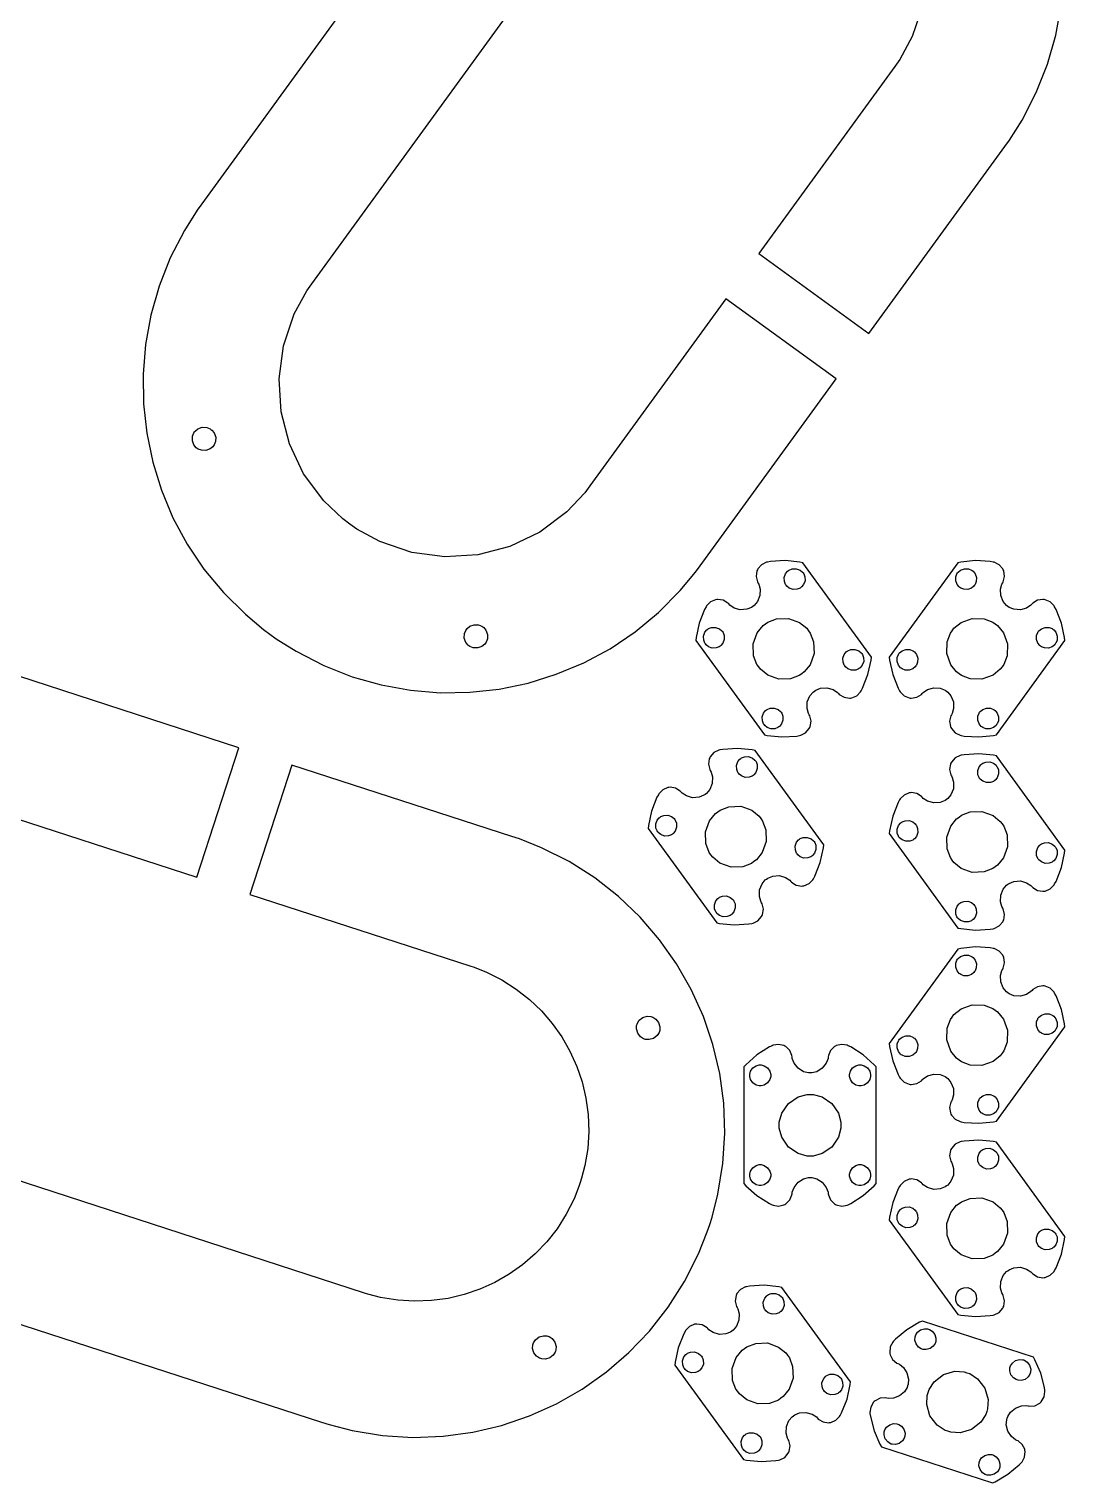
# Model space of a CAD drawing. Extents: x 0 to 47.8, y 0 to 94.9.
# Drawn here: x 38.6 to 47.85, y 0.07 to 13.06 of the extents above; entities that cross this region are included whole.
import ezdxf

# ---------------------------------------------------------------- set-up
doc = ezdxf.new("R2010")
doc.units = 0
doc.layers.get('0').update_dxf_attribs({"linetype": 'CONTINUOUS'})

msp = doc.modelspace()

# ---------------------------------------------------------------- linework, layer by layer
at = {"color": 0}
for points in [[(42.86, 15.2415), (40.1385, 11.4957), (40.0972, 11.4389), (39.9847, 11.2599), (39.8579, 11.0145), (39.7579, 10.7615), (39.6842, 10.5028), (39.6365, 10.2402), (39.6147, 9.97581), (39.6183, 9.71149), (39.6471, 9.44917), (39.7008, 9.19081), (39.779, 8.93826), (39.8815, 8.69358), (40.0079, 8.45856), (40.1581, 8.23525), (40.3314, 8.0255), (40.5278, 7.83132), (40.69, 7.69586), (40.7469, 7.65451), (40.8038, 7.61322), (40.9826, 7.50076), (41.2281, 7.37397), (41.4811, 7.27393), (41.7399, 7.20019), (42.0025, 7.15261), (42.2668, 7.13075), (42.5313, 7.13439), (42.7935, 7.16319), (43.0518, 7.21685), (43.3044, 7.29508), (43.5492, 7.39757), (43.784, 7.52399), (44.0074, 7.67404), (44.2171, 7.84739), (44.4114, 8.04383), (44.5468, 8.20606), (44.5881, 8.26292), (45.8018, 9.93354), (44.8189, 10.6477), (43.6051, 8.97706), (43.5597, 8.9145), (43.3981, 8.74511), (43.1564, 8.56461), (42.8886, 8.43685), (42.6035, 8.36322), (42.3094, 8.34511), (42.0153, 8.3839), (41.7297, 8.4809), (41.5236, 8.59207), (41.4611, 8.63747), (41.3985, 8.68294), (41.229, 8.84457), (41.0486, 9.08632), (40.9208, 9.35406), (40.8472, 9.63921), (40.829, 9.93317), (40.8678, 10.2273), (40.9649, 10.513), (41.076, 10.719), (41.1215, 10.7816), (43.8429, 14.5274)], [(46.5801, 13.2771), (46.4832, 12.9915), (46.3721, 12.7854), (46.3267, 12.7228), (46.3267, 12.7228), (45.1129, 11.0522), (46.0957, 10.3381), (47.3096, 12.0087), (47.3508, 12.0655), (47.4633, 12.2445), (47.5901, 12.4899), (47.6901, 12.7429), (47.7639, 13.0017), (47.8115, 13.2643)], [(38.1296, 6.12213), (40.0935, 5.484), (40.469, 6.63954), (38.505, 7.27767)], [(36.8054, 2.04682), (41.2089, 0.616103), (41.2757, 0.594401), (41.4806, 0.542751), (41.7532, 0.497993), (42.0247, 0.481011), (42.2936, 0.490886), (42.5581, 0.526693), (42.8163, 0.587674), (43.0665, 0.672797), (43.3071, 0.78125), (43.5363, 0.91211), (43.7522, 1.06456), (43.9533, 1.23763), (44.1376, 1.43044), (44.3038, 1.64214), (44.4496, 1.87185), (44.5736, 2.11865), (44.6522, 2.31483), (44.674, 2.38167), (44.6957, 2.44851), (44.7474, 2.65349), (44.7922, 2.92606), (44.8092, 3.19764), (44.7993, 3.46653), (44.7633, 3.73096), (44.7025, 3.98915), (44.6174, 4.23942), (44.5089, 4.47999), (44.3779, 4.70915), (44.2256, 4.92513), (44.0525, 5.12619), (43.8596, 5.3106), (43.6479, 5.47661), (43.4182, 5.6225), (43.1714, 5.74653), (42.9753, 5.82519), (42.9085, 5.8469), (40.9444, 6.48503), (40.569, 5.32949), (42.5331, 4.69135), (42.5703, 4.67925), (42.6799, 4.63536), (42.8175, 4.56614), (42.9457, 4.48469), (43.0639, 4.39204), (43.1715, 4.28911), (43.2682, 4.17686), (43.3532, 4.05632), (43.4264, 3.92839), (43.4868, 3.79411), (43.5344, 3.6544), (43.5683, 3.51031), (43.5883, 3.36274), (43.5939, 3.21263), (43.5844, 3.06104), (43.5594, 2.9089), (43.5306, 2.79449), (43.5185, 2.75717), (43.5064, 2.71989), (43.4625, 2.61035), (43.3932, 2.4726), (43.3118, 2.3444), (43.2192, 2.22624), (43.1161, 2.1186), (43.004, 2.02197), (42.8835, 1.9369), (42.7554, 1.86382), (42.6213, 1.80328), (42.4815, 1.75575), (42.3374, 1.72179), (42.1897, 1.70176), (42.0397, 1.69624), (41.8882, 1.70574), (41.736, 1.73068), (41.6215, 1.75956), (41.5843, 1.77165), (37.1808, 3.20236)]]:
    msp.add_lwpolyline(points, dxfattribs=at)
for points in [[(40.2443, 9.3361), (40.2383, 9.32785), (40.2136, 9.30789), (40.1758, 9.29411), (40.1356, 9.29551), (40.106, 9.30692), (40.0976, 9.31287), (40.0893, 9.3189), (40.0694, 9.34358), (40.0557, 9.3814), (40.0571, 9.42165), (40.0685, 9.45128), (40.0744, 9.45953), (40.0804, 9.46783), (40.1051, 9.48779), (40.1429, 9.50151), (40.1832, 9.50011), (40.2128, 9.48876), (40.2211, 9.48275), (40.2293, 9.47678), (40.2493, 9.4521), (40.2631, 9.41422), (40.2617, 9.37403), (40.2503, 9.3444), (40.2443, 9.3361)], [(44.8439, 7.92324), (44.8371, 7.93072), (44.7949, 7.95611), (44.7464, 7.96414), (44.7364, 7.96289), (44.7264, 7.96169), (44.6813, 7.94217), (44.6465, 7.90728), (44.6417, 7.89839), (44.629, 7.87511), (44.5807, 7.75261), (44.5526, 7.62386), (44.5501, 7.5975), (45.1624, 6.75478), (45.1882, 6.74903), (45.3193, 6.736), (45.4508, 6.74414), (45.4768, 6.74892), (45.4868, 6.75076), (45.5307, 6.773), (45.5632, 6.8099), (45.5675, 6.81901), (45.5717, 6.82818), (45.579, 6.87685), (45.5679, 6.92469), (45.5629, 6.93349), (45.5557, 6.94629), (45.5435, 6.99007), (45.5454, 7.04807), (45.5676, 7.10167), (45.5969, 7.1365), (45.6088, 7.14512), (45.6207, 7.15375), (45.6628, 7.17085), (45.7206, 7.17535), (45.7764, 7.15935), (45.8143, 7.13417), (45.8242, 7.12332), (45.831, 7.11589), (45.8731, 7.09044), (45.9217, 7.08242), (45.9317, 7.08361), (45.9417, 7.08485), (45.9868, 7.10444), (46.0215, 7.13926), (46.0262, 7.14817), (46.0389, 7.17144), (46.0872, 7.294), (46.1154, 7.42269), (46.1179, 7.44906), (45.5057, 8.29172), (45.4797, 8.29753), (45.3488, 8.31054), (45.2172, 8.3024), (45.1913, 8.29758), (45.1813, 8.29579), (45.1374, 8.27354), (45.1049, 8.23665), (45.1006, 8.22749), (45.0962, 8.21838), (45.0889, 8.16976), (45.1001, 8.12185), (45.1051, 8.11301), (45.1124, 8.10026), (45.1246, 8.05647), (45.1225, 7.99854), (45.1004, 7.94493), (45.0712, 7.9101), (45.0593, 7.90142), (45.0474, 7.89279), (45.0053, 7.87576), (44.9474, 7.87125), (44.8917, 7.88726), (44.8537, 7.91243), (44.8439, 7.92324)], [(46.8328, 6.93349), (46.8278, 6.92469), (46.8165, 6.87685), (46.8239, 6.82818), (46.8282, 6.81901), (46.8324, 6.8099), (46.865, 6.773), (46.9089, 6.75076), (46.9189, 6.74892), (46.9449, 6.74414), (47.0764, 6.736), (47.2074, 6.74903), (47.2333, 6.75478), (47.8456, 7.5975), (47.8431, 7.62386), (47.8149, 7.75261), (47.7665, 7.87511), (47.754, 7.89839), (47.7492, 7.90728), (47.7144, 7.94217), (47.6693, 7.96169), (47.6593, 7.96289), (47.6493, 7.96414), (47.6007, 7.95611), (47.5586, 7.93072), (47.5518, 7.92324), (47.5419, 7.91237), (47.504, 7.88726), (47.4482, 7.87125), (47.3904, 7.87576), (47.3482, 7.89279), (47.3364, 7.90142), (47.3244, 7.9101), (47.2953, 7.94493), (47.2731, 7.99854), (47.2711, 8.05647), (47.2832, 8.10026), (47.2906, 8.11301), (47.2956, 8.12185), (47.3067, 8.16976), (47.2993, 8.21838), (47.2951, 8.22749), (47.2908, 8.23665), (47.2582, 8.27354), (47.2144, 8.29579), (47.2044, 8.29758), (47.1785, 8.3024), (47.0469, 8.31054), (46.9158, 8.29753), (46.89, 8.29172), (46.2778, 7.44906), (46.2803, 7.42269), (46.3083, 7.294), (46.3567, 7.17144), (46.3693, 7.14817), (46.3742, 7.13926), (46.4089, 7.10444), (46.454, 7.08485), (46.464, 7.08361), (46.474, 7.08242), (46.5226, 7.09044), (46.5647, 7.11589), (46.5715, 7.12332), (46.5814, 7.13417), (46.6193, 7.15935), (46.675, 7.17535), (46.7329, 7.17085), (46.775, 7.15381), (46.7869, 7.14512), (46.7988, 7.1365), (46.8279, 7.10167), (46.8501, 7.04807), (46.8522, 6.99007), (46.84, 6.94629), (46.8328, 6.93349)], [(45.3567, 8.09033), (45.3514, 8.09771), (45.3413, 8.12418), (45.34, 8.1601), (45.3522, 8.1939), (45.37, 8.21593), (45.3775, 8.22125), (45.3847, 8.22661), (45.4113, 8.23676), (45.4472, 8.23801), (45.481, 8.22575), (45.5031, 8.2079), (45.5085, 8.20053), (45.5138, 8.19319), (45.5239, 8.16672), (45.5251, 8.13081), (45.5129, 8.09706), (45.495, 8.07497), (45.4876, 8.06961), (45.4803, 8.06429), (45.4539, 8.05414), (45.4179, 8.0529), (45.3842, 8.06515), (45.3621, 8.08301), (45.3567, 8.09033)], [(47.0389, 8.09033), (47.0336, 8.08296), (47.0115, 8.06515), (46.9778, 8.0529), (46.9418, 8.05414), (46.9153, 8.06429), (46.9081, 8.06961), (46.9006, 8.07497), (46.8828, 8.09706), (46.8706, 8.13081), (46.8718, 8.16672), (46.8819, 8.19319), (46.8872, 8.20053), (46.8926, 8.2079), (46.9147, 8.22575), (46.9485, 8.23801), (46.9844, 8.23676), (47.0108, 8.22661), (47.0182, 8.22125), (47.0256, 8.21593), (47.0435, 8.1939), (47.0557, 8.1601), (47.0544, 8.12418), (47.0443, 8.09771), (47.0389, 8.09033)], [(45.1115, 7.36165), (45.0958, 7.38331), (45.0661, 7.46094), (45.0624, 7.56629), (45.0985, 7.66536), (45.1507, 7.73004), (45.1724, 7.74576), (45.194, 7.7615), (45.2717, 7.79124), (45.3769, 7.79492), (45.4761, 7.75885), (45.5407, 7.70654), (45.5565, 7.6849), (45.5722, 7.66331), (45.6019, 7.58561), (45.6057, 7.48025), (45.5696, 7.38124), (45.5174, 7.31651), (45.4957, 7.30078), (45.474, 7.2851), (45.3964, 7.25538), (45.291, 7.25168), (45.1919, 7.28776), (45.1272, 7.34006), (45.1115, 7.36165)], [(47.2842, 7.36165), (47.2683, 7.34), (47.2037, 7.28776), (47.1047, 7.25168), (46.9993, 7.25538), (46.9217, 7.2851), (46.9, 7.30078), (46.8783, 7.31651), (46.8261, 7.38124), (46.79, 7.48025), (46.7937, 7.58561), (46.8235, 7.66325), (46.8392, 7.6849), (46.8549, 7.70654), (46.9196, 7.75885), (47.0186, 7.79492), (47.124, 7.79124), (47.2017, 7.7615), (47.2233, 7.74576), (47.245, 7.73008), (47.2972, 7.66536), (47.3333, 7.56629), (47.3296, 7.46094), (47.2999, 7.38331), (47.2842, 7.36165)], [(42.6714, 7.57275), (42.6654, 7.56451), (42.6407, 7.54454), (42.6028, 7.53076), (42.5625, 7.53217), (42.5329, 7.54351), (42.5247, 7.54949), (42.5164, 7.5555), (42.4965, 7.58024), (42.4826, 7.61806), (42.4842, 7.65831), (42.4954, 7.68793), (42.5015, 7.69618), (42.5075, 7.70443), (42.5321, 7.72439), (42.57, 7.73817), (42.6101, 7.73676), (42.6399, 7.72542), (42.6482, 7.7194), (42.6564, 7.71343), (42.6764, 7.68875), (42.6901, 7.65087), (42.6888, 7.61068), (42.6774, 7.58106), (42.6714, 7.57275)], [(44.636, 7.56674), (44.6307, 7.57411), (44.6206, 7.60058), (44.6193, 7.6365), (44.6315, 7.67025), (44.6493, 7.69233), (44.6568, 7.69764), (44.664, 7.70301), (44.6906, 7.71317), (44.7265, 7.71442), (44.7603, 7.70215), (44.7824, 7.68431), (44.7876, 7.67692), (44.7931, 7.6696), (44.8032, 7.64312), (44.8044, 7.60715), (44.7921, 7.5734), (44.7743, 7.55132), (44.7669, 7.54596), (44.7596, 7.54064), (44.7331, 7.53049), (44.6972, 7.52924), (44.6635, 7.54156), (44.6414, 7.5594), (44.636, 7.56674)], [(47.7597, 7.56674), (47.7543, 7.55935), (47.7322, 7.54156), (47.6985, 7.52924), (47.6625, 7.53049), (47.6361, 7.54064), (47.6288, 7.54596), (47.6214, 7.55132), (47.6035, 7.5734), (47.5913, 7.60715), (47.5925, 7.64312), (47.6026, 7.6696), (47.6079, 7.67692), (47.6133, 7.68431), (47.6354, 7.70215), (47.6692, 7.71442), (47.7051, 7.71317), (47.7315, 7.70301), (47.7389, 7.69764), (47.7463, 7.69233), (47.7642, 7.67025), (47.7764, 7.6365), (47.7751, 7.60058), (47.765, 7.57411), (47.7597, 7.56674)], [(45.8804, 7.36962), (45.875, 7.37701), (45.8649, 7.40349), (45.8636, 7.4394), (45.8758, 7.47314), (45.8938, 7.49522), (45.9011, 7.50054), (45.9085, 7.50592), (45.9349, 7.51606), (45.9708, 7.51731), (46.0046, 7.50504), (46.0267, 7.48719), (46.0319, 7.47982), (46.0374, 7.4725), (46.0475, 7.44601), (46.0488, 7.4101), (46.0365, 7.37636), (46.0186, 7.35428), (46.0113, 7.3489), (46.0039, 7.34358), (45.9775, 7.33344), (45.9415, 7.33219), (45.9078, 7.34446), (45.8857, 7.36231), (45.8804, 7.36962)], [(46.5153, 7.36962), (46.5099, 7.36225), (46.4879, 7.34446), (46.4542, 7.33219), (46.4182, 7.33344), (46.3917, 7.34358), (46.3844, 7.3489), (46.3769, 7.35428), (46.3592, 7.37636), (46.3469, 7.4101), (46.3482, 7.44601), (46.3583, 7.4725), (46.3636, 7.47982), (46.369, 7.48719), (46.3911, 7.50504), (46.4249, 7.51731), (46.4607, 7.51606), (46.4872, 7.50592), (46.4946, 7.50054), (46.5019, 7.49522), (46.5197, 7.47314), (46.5319, 7.4394), (46.5307, 7.40349), (46.5206, 7.37701), (46.5153, 7.36962)], [(45.1596, 6.84603), (45.1543, 6.8534), (45.1442, 6.87989), (45.1429, 6.91581), (45.1551, 6.94954), (45.1731, 6.97163), (45.1804, 6.97694), (45.1878, 6.98232), (45.2142, 6.99246), (45.2501, 6.99371), (45.2839, 6.98144), (45.306, 6.9636), (45.3112, 6.95622), (45.3167, 6.94889), (45.3268, 6.92242), (45.3281, 6.88644), (45.3157, 6.85271), (45.2979, 6.83062), (45.2906, 6.82525), (45.2832, 6.81993), (45.2567, 6.80979), (45.2207, 6.80854), (45.1869, 6.82086), (45.165, 6.83871), (45.1596, 6.84603)], [(47.2361, 6.84603), (47.2307, 6.83865), (47.2086, 6.82086), (47.1749, 6.80854), (47.1389, 6.80979), (47.1124, 6.81993), (47.1051, 6.82525), (47.0978, 6.83062), (47.0799, 6.85271), (47.0676, 6.88644), (47.0689, 6.92242), (47.079, 6.94889), (47.0843, 6.95622), (47.0897, 6.9636), (47.1118, 6.98144), (47.1456, 6.99371), (47.1814, 6.99246), (47.2079, 6.98232), (47.2153, 6.97694), (47.2226, 6.97163), (47.2404, 6.94954), (47.2528, 6.91581), (47.2515, 6.87989), (47.2414, 6.8534), (47.2361, 6.84603)], [(44.4176, 6.24511), (44.4108, 6.25261), (44.3688, 6.27806), (44.3203, 6.28608), (44.3103, 6.28483), (44.3003, 6.28364), (44.2551, 6.26406), (44.2204, 6.22922), (44.2156, 6.22032), (44.2029, 6.19706), (44.1546, 6.07449), (44.1265, 5.94581), (44.124, 5.91943), (44.7363, 5.07671), (44.7621, 5.07096), (44.8932, 5.05794), (45.0247, 5.06608), (45.0507, 5.07086), (45.0607, 5.07269), (45.1044, 5.09494), (45.1371, 5.13178), (45.1414, 5.14094), (45.1456, 5.15012), (45.1529, 5.19879), (45.1418, 5.24664), (45.1368, 5.25543), (45.1294, 5.26824), (45.1174, 5.31201), (45.1193, 5.37001), (45.1415, 5.42361), (45.1707, 5.45839), (45.1826, 5.46701), (45.1944, 5.47564), (45.2367, 5.49274), (45.2944, 5.49724), (45.3501, 5.48122), (45.3882, 5.45611), (45.3981, 5.44526), (45.4049, 5.43782), (45.4469, 5.41238), (45.4956, 5.40435), (45.5056, 5.40554), (45.5156, 5.40679), (45.5607, 5.42632), (45.5954, 5.46121), (45.6001, 5.47006), (45.6128, 5.49333), (45.6611, 5.61589), (45.6893, 5.74463), (45.6918, 5.77094), (45.0796, 6.61367), (45.0536, 6.61947), (44.9226, 6.63249), (44.7911, 6.62435), (44.765, 6.61951), (44.755, 6.61774), (44.7112, 6.59549), (44.6786, 6.5586), (44.6744, 6.54943), (44.6701, 6.54025), (44.6628, 6.49164), (44.674, 6.44374), (44.679, 6.43494), (44.6862, 6.42219), (44.6985, 6.37842), (44.6964, 6.32042), (44.6742, 6.26682), (44.645, 6.23199), (44.6332, 6.22336), (44.6213, 6.21474), (44.5792, 6.19769), (44.5213, 6.19314), (44.4656, 6.20921), (44.4276, 6.23432), (44.4176, 6.24511)], [(44.9306, 6.41228), (44.9253, 6.41965), (44.9151, 6.44613), (44.9139, 6.48204), (44.9261, 6.51579), (44.9439, 6.53787), (44.9514, 6.54318), (44.9586, 6.54856), (44.9851, 6.55871), (45.0211, 6.55994), (45.0549, 6.54769), (45.0769, 6.52983), (45.0822, 6.52246), (45.0875, 6.51514), (45.0978, 6.48867), (45.099, 6.45269), (45.0867, 6.41894), (45.0689, 6.39686), (45.0615, 6.3915), (45.0542, 6.38618), (45.0276, 6.37603), (44.9918, 6.37478), (44.9579, 6.3871), (44.936, 6.40494), (44.9306, 6.41228)], [(47.5518, 5.39806), (47.5586, 5.39063), (47.6007, 5.36518), (47.6493, 5.35715), (47.6593, 5.35835), (47.6693, 5.3596), (47.7144, 5.37912), (47.7492, 5.41401), (47.754, 5.42285), (47.7665, 5.44618), (47.8149, 5.56874), (47.8431, 5.69743), (47.8456, 5.72379), (47.2333, 6.56646), (47.2074, 6.57226), (47.0764, 6.58529), (46.9449, 6.57715), (46.9189, 6.57232), (46.9089, 6.57053), (46.865, 6.54829), (46.8324, 6.51139), (46.8282, 6.50222), (46.8239, 6.49311), (46.8165, 6.4445), (46.8278, 6.3966), (46.8328, 6.38775), (46.84, 6.375), (46.8522, 6.33122), (46.8501, 6.27328), (46.8279, 6.21967), (46.7988, 6.18485), (46.7869, 6.17617), (46.775, 6.16754), (46.7329, 6.1505), (46.675, 6.146), (46.6193, 6.162), (46.5814, 6.18718), (46.5715, 6.19797), (46.5647, 6.20546), (46.5226, 6.23085), (46.474, 6.23888), (46.464, 6.23763), (46.454, 6.23643), (46.4089, 6.21685), (46.3742, 6.18201), (46.3693, 6.17312), (46.3567, 6.14985), (46.3083, 6.02735), (46.2803, 5.8986), (46.2778, 5.87224), (46.89, 5.02951), (46.9158, 5.02376), (47.0469, 5.01074), (47.1785, 5.01888), (47.2044, 5.02365), (47.2144, 5.0255), (47.2582, 5.04775), (47.2908, 5.08464), (47.2951, 5.09375), (47.2993, 5.10292), (47.3067, 5.15158), (47.2956, 5.19943), (47.2906, 5.20822), (47.2832, 5.22103), (47.2711, 5.26481), (47.2731, 5.32281), (47.2953, 5.37642), (47.3244, 5.41124), (47.3364, 5.41986), (47.3482, 5.4285), (47.3904, 5.44558), (47.4482, 5.45008), (47.504, 5.43408), (47.5419, 5.4089), (47.5518, 5.39806)], [(47.2361, 6.47526), (47.2414, 6.46793), (47.2515, 6.44146), (47.2528, 6.40554), (47.2404, 6.37181), (47.2226, 6.34972), (47.2153, 6.34435), (47.2079, 6.33903), (47.1814, 6.32889), (47.1456, 6.32764), (47.1118, 6.3399), (47.0897, 6.35775), (47.0843, 6.36507), (47.079, 6.37244), (47.0689, 6.39893), (47.0676, 6.43485), (47.0799, 6.46864), (47.0978, 6.49067), (47.1051, 6.49599), (47.1124, 6.50136), (47.1389, 6.5115), (47.1749, 6.51275), (47.2086, 6.50049), (47.2307, 6.48264), (47.2361, 6.47526)], [(44.6854, 5.68354), (44.6696, 5.70524), (44.6399, 5.78288), (44.6363, 5.88824), (44.6724, 5.98731), (44.7246, 6.05197), (44.7463, 6.06765), (44.7679, 6.08339), (44.8456, 6.11312), (44.9508, 6.11686), (45.0499, 6.08078), (45.1146, 6.02854), (45.1304, 6.00683), (45.1461, 5.98519), (45.1758, 5.90756), (45.1794, 5.80219), (45.1433, 5.70313), (45.0911, 5.63846), (45.0694, 5.62272), (45.0479, 5.60704), (44.9703, 5.57731), (44.8649, 5.57357), (44.7658, 5.60965), (44.7011, 5.66189), (44.6854, 5.68354)], [(44.2099, 5.88861), (44.2046, 5.896), (44.1944, 5.92247), (44.1932, 5.95844), (44.2054, 5.99219), (44.2232, 6.01426), (44.2307, 6.01958), (44.2379, 6.02496), (44.2644, 6.0351), (44.3004, 6.03635), (44.334, 6.02403), (44.3561, 6.00618), (44.3615, 5.99881), (44.3668, 5.99149), (44.3769, 5.965), (44.3782, 5.9291), (44.366, 5.89535), (44.3482, 5.87326), (44.3408, 5.86789), (44.3335, 5.86257), (44.3069, 5.85243), (44.2711, 5.85118), (44.2372, 5.86344), (44.2153, 5.88129), (44.2099, 5.88861)], [(46.5153, 5.95167), (46.5206, 5.94433), (46.5307, 5.91786), (46.5319, 5.88189), (46.5197, 5.84814), (46.5019, 5.82607), (46.4946, 5.82069), (46.4872, 5.81538), (46.4607, 5.80524), (46.4249, 5.80399), (46.3911, 5.81629), (46.369, 5.83415), (46.3636, 5.84147), (46.3583, 5.84885), (46.3482, 5.87532), (46.3469, 5.91124), (46.3592, 5.94499), (46.3769, 5.96707), (46.3844, 5.97239), (46.3917, 5.97775), (46.4182, 5.9879), (46.4542, 5.98915), (46.4879, 5.97689), (46.5099, 5.95904), (46.5153, 5.95167)], [(47.2842, 5.95964), (47.2999, 5.93804), (47.3296, 5.86035), (47.3333, 5.75499), (47.2972, 5.65597), (47.245, 5.59125), (47.2233, 5.57553), (47.2017, 5.55985), (47.124, 5.53011), (47.0186, 5.52642), (46.9196, 5.5625), (46.8549, 5.61475), (46.8392, 5.63633), (46.8235, 5.65799), (46.7937, 5.73568), (46.79, 5.84104), (46.8261, 5.94011), (46.8783, 6.00478), (46.9, 6.02051), (46.9217, 6.03624), (46.9993, 6.06597), (47.1047, 6.06967), (47.2037, 6.03358), (47.2683, 5.98128), (47.2842, 5.95964)], [(45.4542, 5.69157), (45.4489, 5.69894), (45.4388, 5.72542), (45.4375, 5.76133), (45.4497, 5.79508), (45.4675, 5.81717), (45.475, 5.82249), (45.4822, 5.82785), (45.5087, 5.838), (45.5447, 5.83925), (45.5785, 5.82699), (45.6006, 5.80914), (45.606, 5.80176), (45.6113, 5.79443), (45.6214, 5.76796), (45.6226, 5.73199), (45.6103, 5.69824), (45.5925, 5.67617), (45.5851, 5.67079), (45.5778, 5.66547), (45.5512, 5.65533), (45.5154, 5.65408), (45.4817, 5.66639), (45.4596, 5.68425), (45.4542, 5.69157)], [(47.7597, 5.75456), (47.765, 5.74724), (47.7751, 5.72076), (47.7764, 5.68485), (47.7642, 5.6511), (47.7463, 5.62901), (47.7389, 5.62364), (47.7315, 5.61833), (47.7051, 5.60818), (47.6692, 5.60693), (47.6354, 5.61919), (47.6133, 5.63704), (47.6079, 5.64437), (47.6026, 5.65175), (47.5925, 5.67822), (47.5913, 5.71414), (47.6035, 5.74789), (47.6214, 5.76997), (47.6288, 5.77528), (47.6361, 5.78065), (47.6625, 5.79081), (47.6985, 5.79204), (47.7322, 5.77979), (47.7543, 5.76193), (47.7597, 5.75456)], [(44.7335, 5.16792), (44.7282, 5.17529), (44.7181, 5.20176), (44.7168, 5.23774), (44.729, 5.27149), (44.7468, 5.29357), (44.7542, 5.29889), (44.7615, 5.30425), (44.7881, 5.31435), (44.824, 5.3156), (44.8578, 5.30333), (44.8799, 5.28549), (44.8851, 5.2781), (44.8906, 5.27078), (44.9007, 5.24431), (44.9019, 5.20839), (44.8896, 5.17464), (44.8718, 5.15256), (44.8644, 5.14719), (44.8571, 5.14187), (44.8306, 5.13172), (44.7946, 5.13049), (44.761, 5.14274), (44.7389, 5.1606), (44.7335, 5.16792)], [(47.0389, 5.23096), (47.0443, 5.22364), (47.0544, 5.19715), (47.0557, 5.16118), (47.0435, 5.12744), (47.0256, 5.10536), (47.0182, 5.09999), (47.0108, 5.09467), (46.9844, 5.08453), (46.9485, 5.08328), (46.9147, 5.09554), (46.8926, 5.11339), (46.8872, 5.12071), (46.8819, 5.1281), (46.8718, 5.15457), (46.8706, 5.19054), (46.8828, 5.22428), (46.9006, 5.24636), (46.9081, 5.25168), (46.9153, 5.25706), (46.9418, 5.26719), (46.9778, 5.26844), (47.0115, 5.25618), (47.0336, 5.23833), (47.0389, 5.23096)], [(47.2906, 4.66249), (47.2956, 4.67133), (47.3067, 4.71924), (47.2993, 4.76785), (47.2951, 4.77696), (47.2908, 4.78614), (47.2582, 4.82303), (47.2144, 4.84526), (47.2044, 4.84706), (47.1785, 4.85189), (47.0469, 4.86003), (46.9158, 4.847), (46.89, 4.84119), (46.2778, 3.99849), (46.2803, 3.97217), (46.3083, 3.84347), (46.3567, 3.72092), (46.3693, 3.6976), (46.3742, 3.68875), (46.4089, 3.65386), (46.454, 3.63433), (46.464, 3.63308), (46.474, 3.63189), (46.5226, 3.63992), (46.5647, 3.66536), (46.5715, 3.67279), (46.5814, 3.68365), (46.6193, 3.70882), (46.675, 3.72483), (46.7329, 3.72026), (46.775, 3.70324), (46.7869, 3.69461), (46.7988, 3.68599), (46.8279, 3.65115), (46.8501, 3.59754), (46.8522, 3.53956), (46.84, 3.49576), (46.8328, 3.48296), (46.8278, 3.47418), (46.8165, 3.42632), (46.8239, 3.37765), (46.8282, 3.36849), (46.8324, 3.35938), (46.865, 3.32249), (46.9089, 3.30024), (46.9189, 3.29839), (46.9449, 3.29363), (47.0764, 3.28549), (47.2074, 3.2985), (47.2333, 3.30425), (47.8456, 4.14697), (47.8431, 4.17333), (47.8149, 4.30208), (47.7665, 4.42458), (47.754, 4.44786), (47.7492, 4.45676), (47.7144, 4.4916), (47.6693, 4.51118), (47.6593, 4.51237), (47.6493, 4.51361), (47.6007, 4.50558), (47.5586, 4.48014), (47.5518, 4.47265), (47.5419, 4.46186), (47.504, 4.43674), (47.4482, 4.42068), (47.3904, 4.42524), (47.3482, 4.44228), (47.3364, 4.4509), (47.3244, 4.45958), (47.2953, 4.49436), (47.2731, 4.54796), (47.2711, 4.60596), (47.2832, 4.64974), (47.2906, 4.66249)], [(46.8872, 4.75), (46.8926, 4.75738), (46.9147, 4.77522), (46.9485, 4.78749), (46.9844, 4.78624), (47.0108, 4.7761), (47.0182, 4.77072), (47.0256, 4.7654), (47.0435, 4.74333), (47.0557, 4.70958), (47.0544, 4.67367), (47.0443, 4.64719), (47.0389, 4.63981), (47.0336, 4.63243), (47.0115, 4.61464), (46.9778, 4.60238), (46.9418, 4.60363), (46.9153, 4.61376), (46.9081, 4.61908), (46.9006, 4.62446), (46.8828, 4.64654), (46.8706, 4.68028), (46.8718, 4.71619), (46.8819, 4.74268), (46.8872, 4.75)], [(46.8392, 4.23438), (46.8549, 4.25603), (46.9196, 4.30832), (47.0186, 4.3444), (47.124, 4.34065), (47.2017, 4.31093), (47.2233, 4.29519), (47.2449, 4.27951), (47.2972, 4.21485), (47.3333, 4.11578), (47.3296, 4.01042), (47.2999, 3.93272), (47.2842, 3.91108), (47.2683, 3.88949), (47.2037, 3.83724), (47.1047, 3.80117), (46.9993, 3.80485), (46.9217, 3.83458), (46.9, 3.85026), (46.8783, 3.866), (46.8261, 3.93067), (46.79, 4.02974), (46.7937, 4.1351), (46.8235, 4.21272), (46.8392, 4.23438)], [(44.1571, 4.23725), (44.1668, 4.2341), (44.1935, 4.21679), (44.2182, 4.18511), (44.2293, 4.14638), (44.2276, 4.11469), (44.2246, 4.10493), (44.2214, 4.09521), (44.204, 4.06863), (44.1724, 4.04383), (44.1336, 4.03276), (44.1019, 4.0344), (44.0922, 4.03754), (44.0825, 4.04069), (44.0558, 4.05806), (44.0311, 4.08974), (44.02, 4.12842), (44.0217, 4.1601), (44.0249, 4.16982), (44.0281, 4.17953), (44.0453, 4.20617), (44.0769, 4.23096), (44.1157, 4.24208), (44.1474, 4.2404), (44.1571, 4.23725)], [(47.6079, 4.2264), (47.6133, 4.23378), (47.6354, 4.25163), (47.6692, 4.26389), (47.7051, 4.26264), (47.7315, 4.2525), (47.7389, 4.24713), (47.7463, 4.24181), (47.7642, 4.21972), (47.7764, 4.18599), (47.7751, 4.15001), (47.765, 4.12354), (47.7597, 4.11615), (47.7543, 4.10878), (47.7322, 4.09099), (47.6985, 4.07872), (47.6625, 4.07997), (47.6361, 4.09011), (47.6288, 4.09543), (47.6214, 4.10081), (47.6035, 4.12289), (47.5913, 4.15663), (47.5925, 4.1926), (47.6026, 4.21907), (47.6079, 4.2264)], [(46.3636, 4.02929), (46.369, 4.03668), (46.3911, 4.05453), (46.4249, 4.06679), (46.4607, 4.06554), (46.4872, 4.05539), (46.4946, 4.05003), (46.5019, 4.04471), (46.5197, 4.02262), (46.5319, 3.98888), (46.5307, 3.95296), (46.5206, 3.92649), (46.5153, 3.91911), (46.5099, 3.91174), (46.4879, 3.89393), (46.4542, 3.88167), (46.4182, 3.88292), (46.3917, 3.89307), (46.3844, 3.89839), (46.3769, 3.90375), (46.3592, 3.92578), (46.3469, 3.95953), (46.3482, 3.9955), (46.3583, 4.02197), (46.3636, 4.02929)], [(45.7322, 2.65625), (45.7333, 2.64621), (45.7524, 2.60092), (45.7869, 2.56592), (45.7958, 2.56099), (45.8046, 2.5561), (45.8526, 2.54536), (45.9011, 2.55317), (45.9103, 2.55751), (45.9342, 2.56896), (46.0453, 2.63971), (46.1438, 2.72726), (46.1613, 2.74713), (46.1613, 3.78874), (46.1438, 3.8086), (46.0453, 3.89621), (45.9342, 3.96696), (45.9103, 3.97835), (45.9011, 3.98275), (45.8526, 3.9905), (45.8046, 3.97982), (45.7958, 3.97488), (45.7869, 3.97), (45.7524, 3.935), (45.7333, 3.88965), (45.7322, 3.87961), (45.7306, 3.86501), (45.7146, 3.82243), (45.6789, 3.77669), (45.6294, 3.74636), (45.5853, 3.73535), (45.5707, 3.73535), (45.556, 3.73535), (45.5119, 3.74636), (45.4624, 3.77669), (45.4267, 3.82243), (45.4108, 3.86501), (45.4092, 3.87961), (45.4081, 3.88965), (45.389, 3.935), (45.3544, 3.97), (45.3457, 3.97488), (45.3368, 3.97982), (45.2888, 3.9905), (45.2403, 3.98275), (45.2311, 3.97835), (45.2072, 3.96696), (45.0961, 3.89621), (44.9976, 3.8086), (44.9801, 3.78874), (44.9801, 2.74713), (44.9976, 2.72726), (45.0961, 2.63971), (45.2072, 2.56896), (45.2311, 2.55751), (45.2403, 2.55317), (45.2888, 2.54536), (45.3368, 2.5561), (45.3457, 2.56099), (45.3544, 2.56592), (45.389, 2.60092), (45.4081, 2.64621), (45.4092, 2.65625), (45.4108, 2.6709), (45.4267, 2.71349), (45.4624, 2.75922), (45.5119, 2.78956), (45.556, 2.80051), (45.5707, 2.80051), (45.5853, 2.80051), (45.6294, 2.78956), (45.6789, 2.75922), (45.7146, 2.71349), (45.7306, 2.6709), (45.7322, 2.65625)], [(45.219, 3.71332), (45.219, 3.70421), (45.2117, 3.67686), (45.1915, 3.64708), (45.1617, 3.62701), (45.1344, 3.61963), (45.1253, 3.61963), (45.1161, 3.61963), (45.0887, 3.62701), (45.059, 3.64708), (45.0389, 3.67686), (45.0315, 3.70421), (45.0315, 3.71332), (45.0315, 3.7225), (45.0389, 3.74983), (45.059, 3.77968), (45.0887, 3.79975), (45.1161, 3.80707), (45.1253, 3.80707), (45.1344, 3.80707), (45.1617, 3.79975), (45.1915, 3.77968), (45.2117, 3.74983), (45.219, 3.7225), (45.219, 3.71332)], [(46.1099, 3.71332), (46.1099, 3.70421), (46.1025, 3.67686), (46.0824, 3.64708), (46.0526, 3.62701), (46.0253, 3.61963), (46.0161, 3.61963), (46.0069, 3.61963), (45.9796, 3.62701), (45.9499, 3.64708), (45.9297, 3.67686), (45.9224, 3.70421), (45.9224, 3.71332), (45.9224, 3.7225), (45.9297, 3.74983), (45.9499, 3.77968), (45.9796, 3.79975), (46.0069, 3.80707), (46.0161, 3.80707), (46.0253, 3.80707), (46.0526, 3.79975), (46.0824, 3.77968), (46.1025, 3.74983), (46.1099, 3.7225), (46.1099, 3.71332)], [(45.8457, 3.2679), (45.8457, 3.24115), (45.824, 3.16092), (45.7651, 3.07351), (45.6778, 3.0146), (45.5975, 2.99294), (45.5707, 2.99294), (45.5439, 2.99294), (45.4636, 3.0146), (45.3763, 3.07351), (45.3174, 3.16092), (45.2957, 3.24115), (45.2957, 3.2679), (45.2957, 3.29471), (45.3174, 3.375), (45.3763, 3.4624), (45.4636, 3.52132), (45.5439, 3.54292), (45.5707, 3.54292), (45.5975, 3.54292), (45.6778, 3.52132), (45.7651, 3.4624), (45.824, 3.375), (45.8457, 3.29471), (45.8457, 3.2679)], [(47.0843, 3.50569), (47.0897, 3.51307), (47.1118, 3.53093), (47.1456, 3.54318), (47.1814, 3.54194), (47.2079, 3.53179), (47.2153, 3.52642), (47.2226, 3.52111), (47.2404, 3.49903), (47.2528, 3.46528), (47.2515, 3.42931), (47.2414, 3.40283), (47.2361, 3.39546), (47.2307, 3.38807), (47.2086, 3.37028), (47.1749, 3.35801), (47.1389, 3.35926), (47.1124, 3.36942), (47.1051, 3.37472), (47.0978, 3.3801), (47.0799, 3.40218), (47.0676, 3.43593), (47.0689, 3.4719), (47.079, 3.49837), (47.0843, 3.50569)], [(46.5715, 2.7474), (46.5647, 2.75489), (46.5226, 2.78033), (46.474, 2.78836), (46.464, 2.78711), (46.454, 2.78592), (46.4089, 2.76633), (46.3742, 2.7315), (46.3693, 2.7226), (46.3567, 2.69933), (46.3083, 2.57682), (46.2803, 2.44808), (46.2778, 2.42171), (46.89, 1.579), (46.9158, 1.57324), (47.0469, 1.56022), (47.1785, 1.56836), (47.2044, 1.57314), (47.2144, 1.57497), (47.2582, 1.59722), (47.2908, 1.63411), (47.2951, 1.64324), (47.2993, 1.6524), (47.3067, 1.70107), (47.2956, 1.74892), (47.2906, 1.75771), (47.2832, 1.77051), (47.2711, 1.81429), (47.2731, 1.87229), (47.2953, 1.92589), (47.3244, 1.96072), (47.3364, 1.96935), (47.3482, 1.97797), (47.3904, 1.99501), (47.4482, 1.99957), (47.504, 1.98356), (47.5419, 1.95839), (47.5518, 1.94754), (47.5586, 1.94011), (47.6007, 1.91465), (47.6493, 1.90662), (47.6593, 1.90782), (47.6693, 1.90907), (47.7144, 1.9286), (47.7492, 1.96349), (47.754, 1.97233), (47.7665, 1.99567), (47.8149, 2.11822), (47.8431, 2.2469), (47.8456, 2.27322), (47.2333, 3.11594), (47.2074, 3.12175), (47.0764, 3.13476), (46.9449, 3.12663), (46.9189, 3.12181), (46.9089, 3.12001), (46.865, 3.09776), (46.8324, 3.06087), (46.8282, 3.05171), (46.8239, 3.04258), (46.8165, 2.99397), (46.8278, 2.94607), (46.8328, 2.93722), (46.84, 2.92449), (46.8522, 2.88069), (46.8501, 2.82269), (46.8279, 2.7691), (46.7988, 2.73426), (46.7869, 2.72564), (46.775, 2.71701), (46.7329, 2.69997), (46.675, 2.69542), (46.6193, 2.71149), (46.5814, 2.7366), (46.5715, 2.7474)], [(47.0843, 2.91456), (47.079, 2.92193), (47.0689, 2.9484), (47.0676, 2.98432), (47.0799, 3.01807), (47.0978, 3.04015), (47.1051, 3.04546), (47.1124, 3.05083), (47.1389, 3.06099), (47.1749, 3.06222), (47.2086, 3.04997), (47.2307, 3.03213), (47.2361, 3.02474), (47.2414, 3.01742), (47.2515, 2.99094), (47.2528, 2.95503), (47.2404, 2.92128), (47.2226, 2.89919), (47.2153, 2.89382), (47.2079, 2.88851), (47.1814, 2.87836), (47.1456, 2.87711), (47.1118, 2.88938), (47.0897, 2.90722), (47.0843, 2.91456)], [(45.219, 2.82249), (45.219, 2.81338), (45.2117, 2.78603), (45.1915, 2.75624), (45.1617, 2.73617), (45.1344, 2.72879), (45.1253, 2.72879), (45.1161, 2.72879), (45.0887, 2.73617), (45.059, 2.75624), (45.0389, 2.78603), (45.0315, 2.81338), (45.0315, 2.82249), (45.0315, 2.83165), (45.0389, 2.859), (45.059, 2.88883), (45.0887, 2.9089), (45.1161, 2.91624), (45.1253, 2.91624), (45.1344, 2.91624), (45.1617, 2.9089), (45.1915, 2.88883), (45.2117, 2.859), (45.219, 2.83165), (45.219, 2.82249)], [(46.1099, 2.82249), (46.1099, 2.81338), (46.1025, 2.78603), (46.0824, 2.75624), (46.0526, 2.73617), (46.0253, 2.72879), (46.0161, 2.72879), (46.0069, 2.72879), (45.9796, 2.73617), (45.9499, 2.75624), (45.9297, 2.78603), (45.9224, 2.81338), (45.9224, 2.82249), (45.9224, 2.83165), (45.9297, 2.859), (45.9499, 2.88883), (45.9796, 2.9089), (46.0069, 2.91624), (46.0161, 2.91624), (46.0253, 2.91624), (46.0526, 2.9089), (46.0824, 2.88883), (46.1025, 2.859), (46.1099, 2.83165), (46.1099, 2.82249)], [(46.8392, 2.18582), (46.8235, 2.20747), (46.7937, 2.28515), (46.79, 2.39051), (46.8261, 2.48958), (46.8783, 2.55425), (46.9, 2.56993), (46.9217, 2.58567), (46.9993, 2.6154), (47.1047, 2.61914), (47.2037, 2.58306), (47.2683, 2.53076), (47.2842, 2.50911), (47.2999, 2.48753), (47.3296, 2.40983), (47.3333, 2.30447), (47.2972, 2.2054), (47.245, 2.14074), (47.2233, 2.125), (47.2017, 2.10926), (47.124, 2.07958), (47.0186, 2.0759), (46.9196, 2.11199), (46.8549, 2.16422), (46.8392, 2.18582)], [(46.3636, 2.3909), (46.3583, 2.39828), (46.3482, 2.42475), (46.3469, 2.46072), (46.3592, 2.49447), (46.3769, 2.51654), (46.3844, 2.52186), (46.3917, 2.52724), (46.4182, 2.53737), (46.4542, 2.53863), (46.4879, 2.52636), (46.5099, 2.50851), (46.5153, 2.50114), (46.5206, 2.49382), (46.5307, 2.46733), (46.5319, 2.43138), (46.5197, 2.39762), (46.5019, 2.37554), (46.4946, 2.37017), (46.4872, 2.36486), (46.4607, 2.35471), (46.4249, 2.35346), (46.3911, 2.36572), (46.369, 2.38357), (46.3636, 2.3909)], [(47.6079, 2.19385), (47.6026, 2.20122), (47.5925, 2.22771), (47.5913, 2.26361), (47.6035, 2.29736), (47.6214, 2.31944), (47.6288, 2.32476), (47.6361, 2.33014), (47.6625, 2.34028), (47.6985, 2.34153), (47.7322, 2.32926), (47.7543, 2.31142), (47.7597, 2.30404), (47.765, 2.29671), (47.7751, 2.27024), (47.7764, 2.23426), (47.7642, 2.20053), (47.7463, 2.1785), (47.7389, 2.17312), (47.7315, 2.16781), (47.7051, 2.15767), (47.6692, 2.15642), (47.6354, 2.16868), (47.6133, 2.18653), (47.6079, 2.19385)], [(44.6568, 1.45199), (44.6499, 1.45947), (44.6078, 1.48492), (44.5593, 1.49294), (44.5493, 1.49169), (44.5392, 1.4905), (44.494, 1.47092), (44.4593, 1.43608), (44.4546, 1.42719), (44.4419, 1.40392), (44.3936, 1.28136), (44.3656, 1.15267), (44.3631, 1.1263), (44.9753, 0.283583), (45.0011, 0.277832), (45.1322, 0.264811), (45.2636, 0.272949), (45.2897, 0.277724), (45.2996, 0.279568), (45.3435, 0.301812), (45.376, 0.338704), (45.3803, 0.347819), (45.3846, 0.356988), (45.3919, 0.405653), (45.3807, 0.453504), (45.3757, 0.462294), (45.3685, 0.475097), (45.3562, 0.518881), (45.3583, 0.576878), (45.3804, 0.630479), (45.4097, 0.665256), (45.4217, 0.673882), (45.4335, 0.682508), (45.4756, 0.699599), (45.5335, 0.704101), (45.5892, 0.688097), (45.6271, 0.662978), (45.6371, 0.652126), (45.6439, 0.644694), (45.686, 0.619249), (45.7344, 0.611219), (45.7446, 0.612414), (45.7546, 0.613661), (45.7996, 0.633192), (45.8343, 0.668078), (45.8392, 0.676921), (45.8518, 0.70025), (45.9001, 0.822808), (45.9283, 0.951497), (45.9308, 0.97781), (45.3185, 1.82053), (45.2926, 1.82633), (45.1615, 1.83936), (45.03, 1.83122), (45.004, 1.82639), (44.994, 1.8246), (44.9501, 1.80236), (44.9176, 1.76546), (44.9135, 1.75629), (44.9092, 1.74718), (44.9018, 1.69851), (44.9129, 1.65061), (44.9179, 1.64182), (44.9251, 1.62907), (44.9374, 1.58529), (44.9354, 1.52729), (44.9132, 1.47368), (44.884, 1.43886), (44.8721, 1.43024), (44.8603, 1.4216), (44.8181, 1.40457), (44.7603, 1.40001), (44.7044, 1.41607), (44.6667, 1.44119), (44.6568, 1.45199)], [(46.8872, 1.67019), (46.8819, 1.67757), (46.8718, 1.70404), (46.8706, 1.74001), (46.8828, 1.77376), (46.9006, 1.79585), (46.9081, 1.80117), (46.9153, 1.80653), (46.9418, 1.81668), (46.9778, 1.81793), (47.0115, 1.80567), (47.0336, 1.78782), (47.0389, 1.78043), (47.0443, 1.77311), (47.0544, 1.74664), (47.0557, 1.71067), (47.0435, 1.67692), (47.0256, 1.65483), (47.0182, 1.64947), (47.0108, 1.64415), (46.9844, 1.634), (46.9485, 1.63276), (46.9147, 1.64501), (46.8926, 1.66287), (46.8872, 1.67019)], [(45.1696, 1.61914), (45.1642, 1.62651), (45.154, 1.653), (45.1528, 1.68892), (45.1651, 1.72265), (45.1829, 1.74474), (45.1903, 1.75006), (45.1976, 1.75543), (45.2242, 1.76557), (45.2601, 1.76682), (45.2939, 1.75456), (45.3158, 1.73671), (45.3212, 1.72933), (45.3265, 1.722), (45.3367, 1.69553), (45.3379, 1.65956), (45.3257, 1.62582), (45.3079, 1.60374), (45.3006, 1.59836), (45.2932, 1.59304), (45.2667, 1.58296), (45.2307, 1.58165), (45.1969, 1.59397), (45.1749, 1.61182), (45.1696, 1.61914)], [(47.5174, 0.761122), (47.5272, 0.759115), (47.5763, 0.763292), (47.6203, 0.785265), (47.6276, 0.792156), (47.635, 0.799046), (47.66, 0.841417), (47.6676, 0.890028), (47.6664, 0.900011), (47.6628, 0.926269), (47.63, 1.05382), (47.5771, 1.17448), (47.5636, 1.19727), (46.5729, 1.51915), (46.5486, 1.50863), (46.4349, 1.44211), (46.3333, 1.35824), (46.315, 1.33903), (46.3081, 1.33171), (46.2857, 1.28798), (46.281, 1.23899), (46.2829, 1.22906), (46.2849, 1.21918), (46.3075, 1.17551), (46.3447, 1.14334), (46.3539, 1.13916), (46.3674, 1.13308), (46.4029, 1.10482), (46.4353, 1.05675), (46.4489, 1.00032), (46.4457, 0.954969), (46.4413, 0.940972), (46.4367, 0.927029), (46.4125, 0.888456), (46.3685, 0.850803), (46.3139, 0.831), (46.2685, 0.829047), (46.2542, 0.831976), (46.2442, 0.834039), (46.1951, 0.829915), (46.1512, 0.807889), (46.1439, 0.800944), (46.1364, 0.794054), (46.1114, 0.751736), (46.1039, 0.703125), (46.1051, 0.693088), (46.1086, 0.666883), (46.1415, 0.539333), (46.1944, 0.418674), (46.2079, 0.395833), (47.1986, 0.073947), (47.2229, 0.084473), (47.3365, 0.151042), (47.4382, 0.234918), (47.4564, 0.254069), (47.4633, 0.261393), (47.4858, 0.305176), (47.4904, 0.354112), (47.4886, 0.36404), (47.4867, 0.373969), (47.464, 0.417643), (47.4268, 0.449815), (47.4176, 0.453993), (47.4042, 0.460069), (47.3686, 0.488336), (47.3361, 0.536404), (47.3225, 0.592828), (47.3257, 0.638183), (47.3303, 0.652126), (47.3349, 0.666124), (47.3589, 0.704699), (47.4031, 0.74235), (47.4576, 0.762153), (47.5029, 0.764051), (47.5174, 0.761122)], [(46.6288, 1.447), (46.6374, 1.44422), (46.6611, 1.42871), (46.6833, 1.40039), (46.6932, 1.36583), (46.6917, 1.33751), (46.6889, 1.32883), (46.6861, 1.3202), (46.6707, 1.29644), (46.6424, 1.27431), (46.6078, 1.26443), (46.5794, 1.2659), (46.5708, 1.26866), (46.5621, 1.27148), (46.5383, 1.287), (46.5162, 1.31527), (46.5064, 1.34983), (46.5078, 1.37815), (46.5107, 1.38677), (46.5133, 1.39546), (46.5289, 1.41922), (46.5572, 1.44135), (46.5918, 1.45128), (46.62, 1.44982), (46.6288, 1.447)], [(43.2301, 1.38406), (43.2397, 1.38091), (43.2664, 1.36361), (43.2911, 1.33192), (43.3022, 1.29324), (43.3006, 1.2615), (43.2975, 1.25179), (43.2943, 1.24208), (43.2769, 1.21549), (43.2453, 1.1907), (43.2067, 1.17958), (43.1749, 1.18121), (43.1651, 1.18435), (43.1554, 1.1875), (43.1289, 1.20486), (43.104, 1.23655), (43.0929, 1.27528), (43.0946, 1.30697), (43.0978, 1.31668), (43.101, 1.32639), (43.1182, 1.35303), (43.1499, 1.37782), (43.1886, 1.38889), (43.2203, 1.38726), (43.2301, 1.38406)], [(44.9244, 0.890408), (44.9087, 0.912056), (44.879, 0.989746), (44.8753, 1.09511), (44.9113, 1.19417), (44.9636, 1.25884), (44.9853, 1.27452), (45.0069, 1.29026), (45.0846, 1.31999), (45.1899, 1.32373), (45.2889, 1.28765), (45.3536, 1.23535), (45.3693, 1.2137), (45.385, 1.19211), (45.4147, 1.11442), (45.4185, 1.00906), (45.3824, 0.909993), (45.3301, 0.845324), (45.3085, 0.82959), (45.2869, 0.813857), (45.2092, 0.784179), (45.1039, 0.780436), (45.0047, 0.816515), (44.9401, 0.868815), (44.9244, 0.890408)], [(44.4489, 1.09549), (44.4435, 1.10287), (44.4333, 1.12934), (44.4321, 1.16531), (44.4444, 1.19906), (44.4622, 1.22114), (44.4696, 1.22645), (44.4769, 1.23182), (44.5035, 1.24197), (44.5394, 1.24322), (44.5732, 1.2309), (44.5951, 1.21305), (44.6006, 1.20568), (44.6058, 1.19835), (44.616, 1.17188), (44.6172, 1.13596), (44.605, 1.10221), (44.5872, 1.08013), (44.5799, 1.07476), (44.5724, 1.06944), (44.546, 1.0593), (44.51, 1.05805), (44.4763, 1.07031), (44.4542, 1.08816), (44.4489, 1.09549)], [(47.476, 1.17171), (47.4846, 1.16895), (47.5083, 1.15343), (47.5306, 1.12511), (47.5404, 1.09055), (47.5389, 1.06223), (47.5363, 1.05355), (47.5333, 1.04492), (47.5179, 1.02116), (47.4896, 0.999024), (47.455, 0.98915), (47.4267, 0.990614), (47.4181, 0.993381), (47.4094, 0.996203), (47.3857, 1.01172), (47.3635, 1.03998), (47.3536, 1.07454), (47.355, 1.10287), (47.3579, 1.11149), (47.3606, 1.12017), (47.3761, 1.14393), (47.4044, 1.16607), (47.439, 1.176), (47.4672, 1.17453), (47.476, 1.17171)], [(45.6932, 0.898438), (45.6878, 0.905817), (45.6776, 0.932292), (45.6764, 0.968207), (45.6888, 1.00195), (45.7067, 1.02403), (45.714, 1.02935), (45.7212, 1.03472), (45.7478, 1.04487), (45.7837, 1.04612), (45.8175, 1.03385), (45.8396, 1.016), (45.8449, 1.00863), (45.8501, 1.0013), (45.8604, 0.974826), (45.8617, 0.938857), (45.8493, 0.905111), (45.8315, 0.883029), (45.8242, 0.877658), (45.8168, 0.872342), (45.7903, 0.862196), (45.7543, 0.860949), (45.7206, 0.873264), (45.6985, 0.891114), (45.6932, 0.898438)], [(46.9707, 1.05811), (46.9961, 1.04986), (47.0658, 1.0045), (47.1307, 0.921442), (47.1597, 0.820096), (47.1556, 0.737033), (47.1474, 0.711589), (47.139, 0.686143), (47.0936, 0.616482), (47.0106, 0.55154), (46.9092, 0.522515), (46.8261, 0.526747), (46.8008, 0.534993), (46.7753, 0.543294), (46.7056, 0.58865), (46.6407, 0.671713), (46.6117, 0.773058), (46.616, 0.856119), (46.6243, 0.881511), (46.6325, 0.906956), (46.6778, 0.976671), (46.761, 1.04161), (46.8622, 1.07064), (46.9453, 1.06641), (46.9707, 1.05811)], [(44.9725, 0.374783), (44.9671, 0.382161), (44.9569, 0.408638), (44.9557, 0.444607), (44.9681, 0.478353), (44.9858, 0.500435), (44.9932, 0.505751), (45.0006, 0.511122), (45.0271, 0.521213), (45.0631, 0.522461), (45.0967, 0.5102), (45.1188, 0.49235), (45.1242, 0.484972), (45.1294, 0.477647), (45.1396, 0.451172), (45.1408, 0.415256), (45.1286, 0.381511), (45.1108, 0.359429), (45.1035, 0.354058), (45.0961, 0.348742), (45.0696, 0.338596), (45.0336, 0.337349), (44.9999, 0.34961), (44.9778, 0.367458), (44.9725, 0.374783)], [(46.3535, 0.599718), (46.3621, 0.596951), (46.3858, 0.581489), (46.4081, 0.553168), (46.4179, 0.518608), (46.4164, 0.490289), (46.4136, 0.481608), (46.4108, 0.472982), (46.3953, 0.449219), (46.3671, 0.427083), (46.3325, 0.41721), (46.3042, 0.418674), (46.2956, 0.421442), (46.2868, 0.424263), (46.2631, 0.439725), (46.241, 0.468044), (46.2311, 0.502604), (46.2325, 0.530925), (46.2354, 0.539551), (46.2382, 0.548232), (46.2536, 0.571994), (46.2819, 0.594129), (46.3165, 0.604004), (46.3447, 0.602539), (46.3535, 0.599718)], [(47.2007, 0.324436), (47.2093, 0.321669), (47.2331, 0.306207), (47.2553, 0.277886), (47.2651, 0.243326), (47.2636, 0.215007), (47.261, 0.206326), (47.2581, 0.1977), (47.2425, 0.173936), (47.2143, 0.151801), (47.1797, 0.141928), (47.1514, 0.143392), (47.1428, 0.146158), (47.1342, 0.148981), (47.1104, 0.164442), (47.0882, 0.192762), (47.0783, 0.227322), (47.0797, 0.255643), (47.0826, 0.264268), (47.0854, 0.272949), (47.1008, 0.296713), (47.1292, 0.318847), (47.1638, 0.328722), (47.1919, 0.327257), (47.2007, 0.324436)]]:
    msp.add_lwpolyline(points, close=True, dxfattribs=at)

doc.saveas('drawing.dxf')
